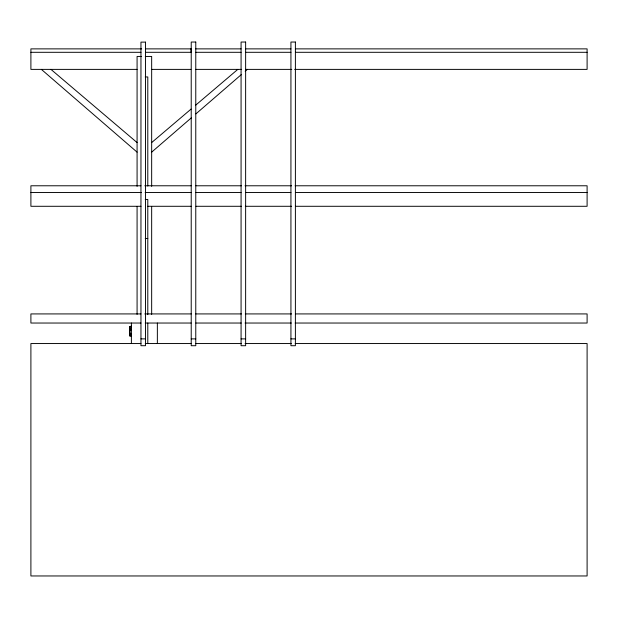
<?xml version="1.0" encoding="UTF-8"?>
<svg xmlns="http://www.w3.org/2000/svg" width="618" height="618" viewBox="0 0 618 618"><rect width="100%" height="100%" fill="white"/><g stroke="black" fill="none" stroke-linecap="round" stroke-linejoin="round"><path stroke-width="0.93" d="M129.656 331.263L130.097 330.205L129.656 329.672M129.656 330.823L129.965 329.834L131.286 329.765M129.664 326.659L131.294 326.126M129.656 328.243L131.286 327.71M129.656 328.683L130.097 328.15M129.664 332.816L130.112 332.283L129.664 331.217M129.656 334.392L131.286 333.867M129.656 334.832L130.097 334.299L129.656 333.241M151.665 152.144L191.541 117.659M195.891 113.897L241.561 74.399M245.191 71.263L247.362 69.386M151.665 142.573L191.078 109.077M195.458 105.361L237.791 69.386M141.661 48.876L30.9 48.876L30.9 69.386L137.08 69.386M145.516 48.876L191.217 48.876M195.775 48.876L241.074 48.876M245.632 48.876L290.931 48.876M295.396 48.876L587.1 48.876L587.1 69.386L294.655 69.386M30.9 52.306L140.958 52.306M145.516 52.306L191.217 52.306M195.775 52.306L241.074 52.306M245.632 52.306L290.931 52.306M295.396 52.306L587.1 52.306M141.638 56.447L137.08 56.447L137.08 186.373M145.284 56.447L151.665 56.447L151.665 186.373M151.665 69.386L190.9 69.386M195.69 69.386L241.623 69.386M245.454 69.386L291.766 69.386M145.23 76.949L147.795 76.949L147.795 186.018M140.935 185.779L30.9 185.779L30.9 206.288L140.958 206.288M144.79 185.779L191.194 185.779M195.86 185.779L241.406 185.779M245.006 185.779L291.619 185.779M295.118 185.779L587.1 185.779L587.1 206.288L295.512 206.288M30.9 192.538L141.298 192.538M145.137 192.538L191.217 192.538M195.775 192.538L241.074 192.538M245.632 192.538L290.931 192.538M295.396 192.538L587.1 192.538M145.23 199.452L147.795 199.452L147.795 314.632M147.795 206.288L191.24 206.288M196.068 206.288L241.445 206.288M245.307 206.288L291.65 206.288M145.23 238.54L147.795 238.54M140.981 313.921L30.9 313.921L30.9 323.036L140.958 323.036M144.751 313.921L191.217 313.921M195.775 313.921L241.406 313.921M245.269 313.921L291.619 313.921M295.396 313.921L587.1 313.921L587.1 323.036L295.149 323.036M145.23 323.036L191.086 323.036M195.906 323.036L241.19 323.036M245.045 323.036L291.294 323.036M131.286 335.914L129.656 335.381M131.286 336.354L129.656 335.821M140.958 338.88L145.516 338.88M191.217 338.888L195.775 338.888M241.074 338.888L245.632 338.888M290.931 338.888L295.396 338.888M140.958 343.546L30.9 343.546L30.9 575.961L587.1 575.961L587.1 343.546L295.149 343.546M145.23 343.546L191.086 343.546M195.906 343.546L241.19 343.546M245.045 343.546L291.294 343.546M130.097 329.765L129.664 327.648M130.112 334.33L129.664 333.797M130.097 333.867L129.656 332.801M50.954 69.386L137.08 142.573M41.383 69.386L137.08 152.144M129.687 335.929L129.664 326.551M191.086 48.876L191.086 52.306M157.358 323.036L157.358 343.546M151.665 206.582L151.665 314.377M147.795 323.036L147.795 343.546M137.08 206.582L137.08 314.377M131.387 323.036L131.387 343.546M145.516 42.124L140.958 42.124L140.958 345.709L145.516 345.709L145.516 42.124M195.775 42.039L191.217 42.039L191.217 345.717L195.775 345.717L195.775 42.039M245.632 42.039L241.074 42.039L241.074 345.717L245.632 345.717L245.632 42.039M295.396 42.039L290.931 42.039L290.931 345.717L295.396 345.717L295.396 42.039"/></g></svg>
